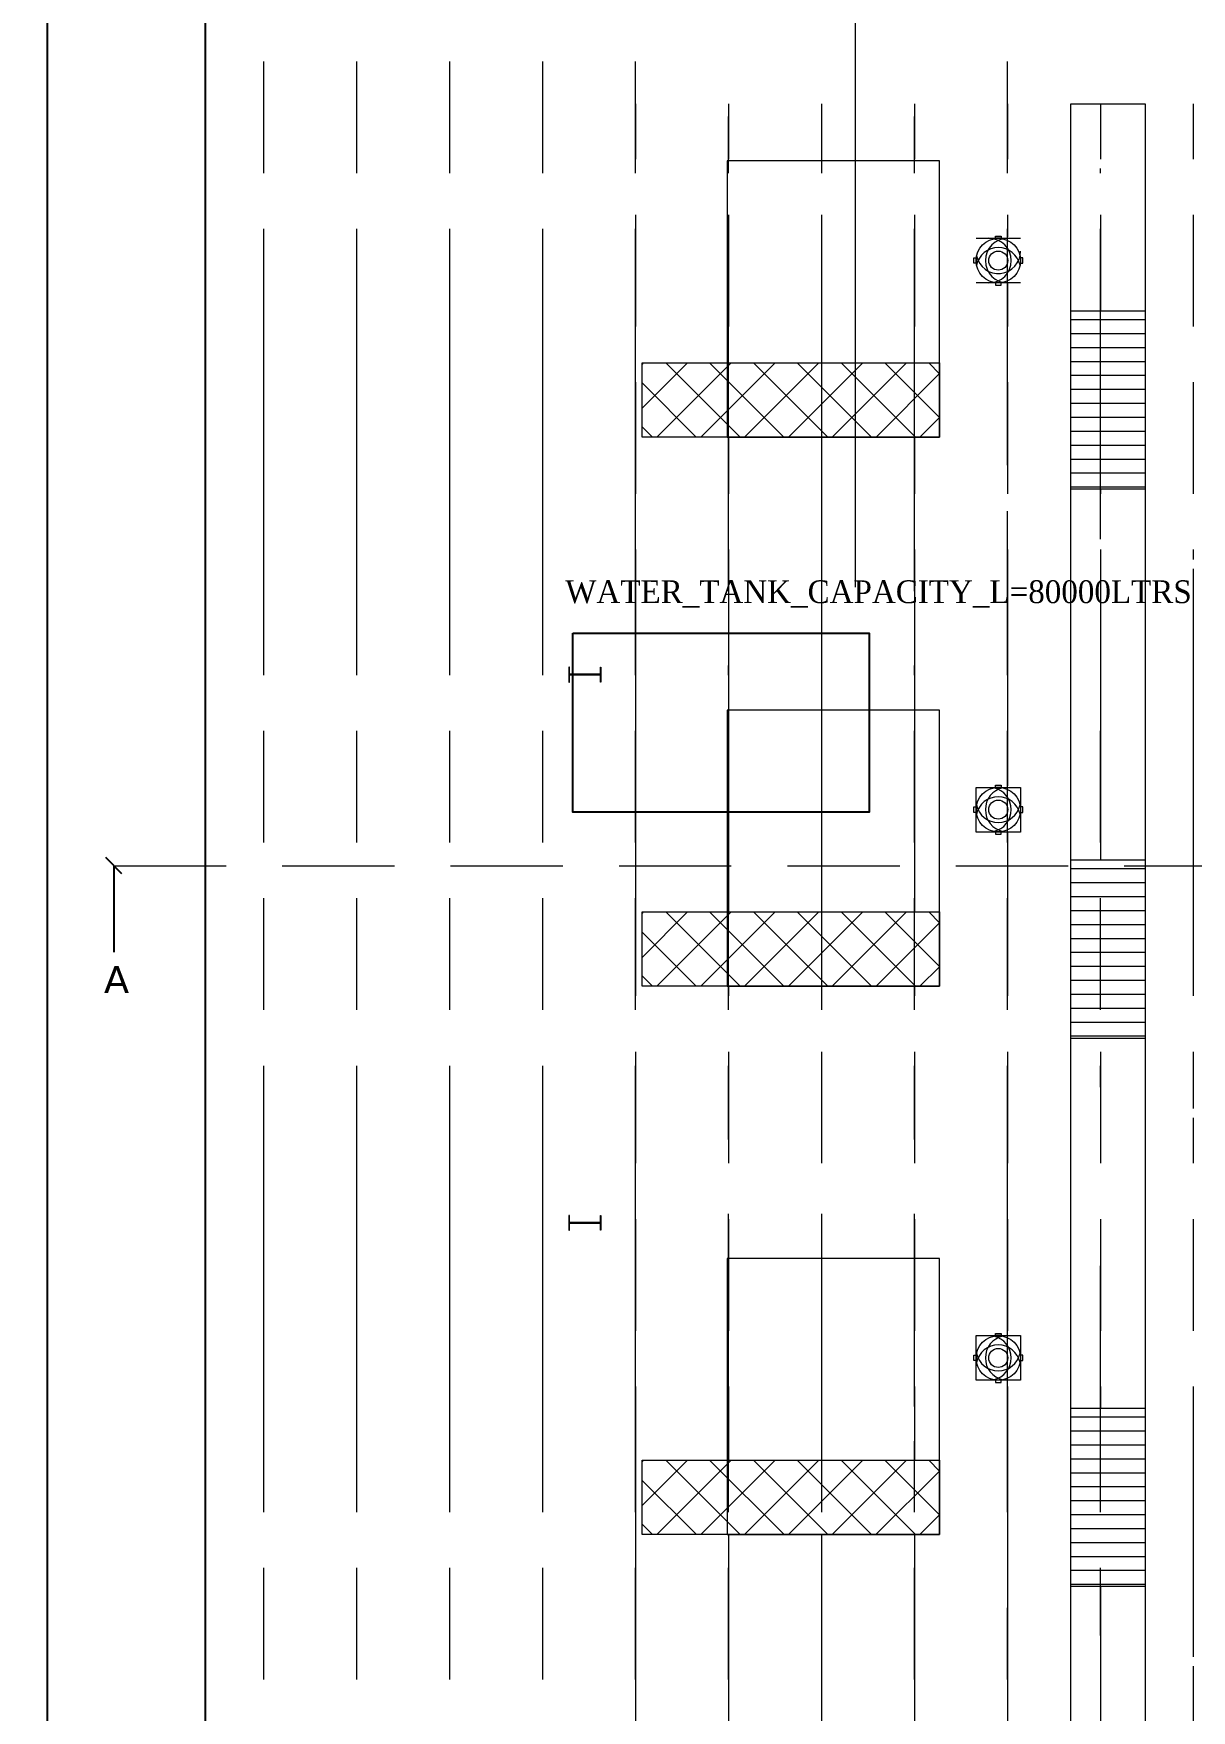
# Model space of a CAD drawing. Header units: metres. Extents: x 1610 to 5629, y 732 to 3974.
# Drawn here: x 1794.75 to 1807.64, y 865.9 to 884.57 of the extents above; entities that cross this region are included whole.
import ezdxf

# ---------------------------------------------------------------- set-up
doc = ezdxf.new("R2010")
doc.units = ezdxf.units.M
doc.header["$MEASUREMENT"] = 0
doc.header["$PDMODE"] = 2
doc.header["$PDSIZE"] = 50
doc.linetypes.add('HIDDEN', pattern=[0.375, 0.25, -0.125])
doc.layers.get('0').update_dxf_attribs({"lineweight": 0})
doc.layers.get('Defpoints').update_dxf_attribs({"lineweight": 0})
doc.layers.add('BLK_1_FLR_1_ROOF_AREA', color=54, linetype='Continuous')
doc.layers.add('WATER_TANK_CALCULATION', color=150, linetype='Continuous')
doc.styles.add('ED', font='romantic.ttf', dxfattribs={"width": 0.96})
doc.styles.get("Standard").update_dxf_attribs({"font": 'verdana.ttf', "height": 0.23})
doc.dimstyles.new('123', dxfattribs={"dimtxt": 0.3, "dimasz": 0.2, "dimexe": 0.18, "dimexo": 0.0625, "dimgap": 0.09, "dimtad": 0, "dimzin": 0, "dimdsep": 46, "dimtxsty": 'Standard', "dimblk": 'ARCHTICK', "dimcen": 0.09, "dimse1": 1, "dimse2": 1, "dimadec": 3, "dimazin": 0, "dimtfac": 1, "dimtofl": 0, "dimtmove": 0, "dimatfit": 3, "dimfxl": 0, "dimtolj": 1, "dimtzin": 0, "dimarcsym": 0})
doc.dimstyles.get("Standard").update_dxf_attribs({"dimscale": 0, "dimtxt": 0.18, "dimasz": 0.18, "dimexe": 0.18, "dimexo": 0.0625, "dimgap": 0.09, "dimtad": 1, "dimtoh": 1, "dimzin": 0, "dimdsep": 46, "dimtxsty": 'Standard', "dimblk": 'OBLIQUE', "dimcen": 0.09, "dimse1": 1, "dimse2": 1, "dimadec": 0, "dimazin": 0, "dimtfac": 1, "dimtofl": 0, "dimtmove": 0, "dimatfit": 3, "dimldrblk": 'OBLIQUE', "dimfxl": 0, "dimtolj": 1, "dimtzin": 0, "dimarcsym": 0})
pattern_1 = [(180, (2264.69901, 248.63403), (0, -0.155275825), [])]
pattern_2 = [(180, (2264.69891, 242.52138), (0, -0.155275825), [])]
pattern_3 = [(180, (2264.69891, 236.418), (0, -0.155275825), [])]

# ---------------------------------------------------------------- blocks, each defined once
blk = doc.blocks.new('_Oblique')
at = {"color": 0, "linetype": 'ByBlock', "lineweight": -2}
blk.add_line((-0.5, -0.5), (0.5, 0.5), dxfattribs=at)
blk = doc.blocks.new('_ArchTick')
at = {"color": 0, "linetype": 'ByBlock', "const_width": 0.15}
blk.add_lwpolyline([(-0.5, -0.5), (0.5, 0.5)], dxfattribs=at)
blk = doc.blocks.new('*D52')
at = {"color": 0, "lineweight": -2}
for p, q in [((1794.899, 887.548), (1794.899, 865.081)), ((1794.899, 841.548), (1794.899, 864.014))]:
    blk.add_line(p, q, dxfattribs=at)
at = {"layer": 'Defpoints', "color": 0}
for p in [(1796.658, 887.548), (1794.899, 841.548), (1796.658, 841.548)]:
    blk.add_point(p, dxfattribs=at)
at = {"color": 0, "lineweight": -2, "xscale": 0.2, "yscale": 0.2, "zscale": 0.2}
for p, rotation in [((1794.899, 887.548), 90), ((1794.899, 841.548), 270)]:
    blk.add_blockref('_ArchTick', p, dxfattribs=dict(at, rotation=rotation))
at = {"color": 0, "insert": (1794.899, 864.548), "char_height": 0.23, "attachment_point": 5, "rotation": 90}
blk.add_mtext('\\A1;46.00', dxfattribs=at)

msp = doc.modelspace()

# ---------------------------------------------------------------- hatches: boundary and pattern name
h = msp.add_hatch()
h.set_pattern_fill('ACAD_ISO09W100', scale=0.207034, angle=90)
h.set_pattern_definition([(90, (838.7412, 855.2196), (-1.0351722, 0), [4.9688264, -0.6211033, 1.2422066, -0.6211033, 1.2422066, -0.6211033])])
h.paths.add_polyline_path([(1812.353, 877.347), (1812.353, 877.513), (1812.36, 877.513), (1812.36, 877.434), (1812.704, 877.434), (1812.704, 877.513), (1812.71, 877.513), (1812.71, 877.347), (1812.704, 877.347), (1812.704, 877.427), (1812.36, 877.427), (1812.36, 877.347)], flags=16)
h.paths.add_polyline_path([(1811.562, 874.788), (1811.562, 873.96), (1808.25, 873.96), (1808.25, 874.788)], flags=16)
h.paths.add_polyline_path([(1808.18, 878.39), (1807.962, 878.39), (1807.962, 878.366), (1807.9, 878.366), (1807.683, 878.39), (1807.683, 878.608), (1807.658, 878.608), (1807.658, 878.669), (1807.683, 878.887), (1807.9, 878.887), (1807.9, 878.911), (1807.962, 878.911), (1808.18, 878.887), (1808.18, 878.669), (1808.204, 878.669), (1808.204, 878.608)], flags=16)
h.paths.add_polyline_path([(1808.25, 880.073), (1808.25, 880.901), (1811.562, 880.901), (1811.562, 880.073)], flags=16)
edge = h.paths.add_edge_path(flags=0)
edge.add_arc((1807.931, 878.639), 0.248, 0, 360)
edge = h.paths.add_edge_path(flags=0)
edge.add_arc((1807.931, 878.742), 0.248, 297.8172, 335.3049, ccw=False)
edge.add_arc((1807.827, 878.639), 0.248, 294.6951, 332.1828, ccw=False)
edge.add_arc((1808.035, 878.639), 0.248, 207.8172, 245.3049, ccw=False)
edge.add_arc((1807.931, 878.742), 0.248, 204.6951, 242.1828, ccw=False)
edge.add_arc((1807.931, 878.535), 0.248, 117.8172, 155.3049, ccw=False)
edge.add_arc((1808.035, 878.639), 0.248, 114.6951, 152.1828, ccw=False)
edge.add_arc((1807.827, 878.639), 0.248, 27.8172, 65.3049, ccw=False)
edge.add_arc((1807.931, 878.535), 0.248, 24.6951, 62.1828, ccw=False)
edge = h.paths.add_edge_path(flags=0)
edge.add_arc((1807.931, 878.639), 0.106, 0, 360)
h.paths.add_polyline_path([(1807.124, 875.368), (1807.124, 873.38), (1806.295, 873.38), (1806.295, 875.368)], flags=16)
h.paths.add_polyline_path([(1807.124, 879.493), (1806.296, 879.493), (1806.296, 881.48), (1807.124, 881.48)], flags=16)
h.paths.add_polyline_path([(1805.736, 876.175), (1805.736, 875.957), (1805.761, 875.957), (1805.761, 875.896), (1805.736, 875.678), (1805.519, 875.678), (1805.519, 875.654), (1805.457, 875.654), (1805.24, 875.678), (1805.24, 875.896), (1805.215, 875.896), (1805.215, 875.957), (1805.24, 876.175), (1805.457, 876.175), (1805.457, 876.2), (1805.519, 876.2)], flags=16)
h.paths.add_polyline_path([(1808.179, 872.774), (1808.179, 872.557), (1808.204, 872.557), (1808.204, 872.495), (1808.179, 872.278), (1807.962, 872.278), (1807.962, 872.253), (1807.9, 872.253), (1807.683, 872.278), (1807.683, 872.495), (1807.658, 872.495), (1807.658, 872.557), (1807.683, 872.774), (1807.9, 872.774), (1807.9, 872.799), (1807.962, 872.799)], flags=16)
edge = h.paths.add_edge_path(flags=0)
edge.add_arc((1805.488, 875.823), 0.248, 12.0576, 24.6951, ccw=False)
edge.add_arc((1805.488, 875.927), 0.248, 347.9424, 360)
edge.add_arc((1805.488, 875.927), 0.248, 360, 372.0576)
edge.add_arc((1805.488, 876.031), 0.248, 335.3049, 347.9424, ccw=False)
edge = h.paths.add_edge_path(flags=0)
edge.add_arc((1807.931, 872.526), 0.248, 0, 360)
edge = h.paths.add_edge_path(flags=0)
edge.add_arc((1807.827, 872.526), 0.248, 27.8172, 65.3049, ccw=False)
edge.add_arc((1807.931, 872.422), 0.248, 24.6951, 62.1828, ccw=False)
edge.add_arc((1807.931, 872.63), 0.248, 297.8172, 335.3049, ccw=False)
edge.add_arc((1807.827, 872.526), 0.248, 294.6951, 332.1828, ccw=False)
edge.add_arc((1808.035, 872.526), 0.248, 207.8172, 245.3049, ccw=False)
edge.add_arc((1807.931, 872.63), 0.248, 204.6951, 242.1828, ccw=False)
edge.add_arc((1807.931, 872.422), 0.248, 117.8172, 155.3049, ccw=False)
edge.add_arc((1808.035, 872.526), 0.248, 114.6951, 152.1828, ccw=False)
edge = h.paths.add_edge_path(flags=0)
edge.add_arc((1805.592, 875.927), 0.248, 114.6951, 245.3049, ccw=False)
edge.add_arc((1805.384, 875.927), 0.248, -65.3049, 65.3049, ccw=False)
edge = h.paths.add_edge_path(flags=0)
edge.add_arc((1805.488, 875.927), 0.106, 0, 360)
edge = h.paths.add_edge_path(flags=0)
edge.add_arc((1807.931, 872.526), 0.106, 0, 360)
h.paths.add_polyline_path([(1812.353, 871.41), (1812.36, 871.41), (1812.36, 871.33), (1812.704, 871.33), (1812.704, 871.41), (1812.71, 871.41), (1812.71, 871.244), (1812.704, 871.244), (1812.704, 871.324), (1812.36, 871.324), (1812.36, 871.244), (1812.353, 871.244)], flags=16)
h.paths.add_polyline_path([(1804.834, 874.788), (1804.834, 873.96), (1801.522, 873.96), (1801.522, 874.788)], flags=16)
h.paths.add_polyline_path([(1812.353, 883.46), (1812.353, 883.626), (1812.36, 883.626), (1812.36, 883.546), (1812.704, 883.546), (1812.704, 883.626), (1812.71, 883.626), (1812.71, 883.46), (1812.704, 883.46), (1812.704, 883.54), (1812.36, 883.54), (1812.36, 883.46)], flags=16)
h.paths.add_polyline_path([(1804.835, 880.073), (1801.522, 880.073), (1801.522, 880.901), (1804.835, 880.901)], flags=16)
h.paths.add_polyline_path([(1805.737, 881.791), (1805.519, 881.791), (1805.519, 881.767), (1805.457, 881.767), (1805.24, 881.791), (1805.24, 882.009), (1805.215, 882.009), (1805.215, 882.07), (1805.24, 882.288), (1805.457, 882.288), (1805.457, 882.312), (1805.519, 882.312), (1805.737, 882.288), (1805.737, 882.07), (1805.761, 882.07), (1805.761, 882.009)], flags=16)
edge = h.paths.add_edge_path(flags=0)
edge.add_arc((1805.488, 882.039), 0.248, 0, 360)
edge = h.paths.add_edge_path(flags=0)
edge.add_arc((1805.488, 882.143), 0.248, 297.8172, 335.3049, ccw=False)
edge.add_arc((1805.384, 882.039), 0.248, 294.6951, 332.1828, ccw=False)
edge.add_arc((1805.592, 882.039), 0.248, 207.8172, 245.3049, ccw=False)
edge.add_arc((1805.488, 882.143), 0.248, 204.6951, 242.1828, ccw=False)
edge.add_arc((1805.488, 881.936), 0.248, 117.8172, 155.3049, ccw=False)
edge.add_arc((1805.592, 882.039), 0.248, 114.6951, 152.1828, ccw=False)
edge.add_arc((1805.384, 882.039), 0.248, 27.8172, 65.3049, ccw=False)
edge.add_arc((1805.488, 881.936), 0.248, 24.6951, 62.1828, ccw=False)
edge = h.paths.add_edge_path(flags=0)
edge.add_arc((1805.488, 882.039), 0.106, 0, 360)
h.paths.add_polyline_path([(1811.562, 868.685), (1811.562, 867.856), (1808.25, 867.856), (1808.25, 868.685)], flags=16)
h.paths.add_polyline_path([(1805.736, 870.072), (1805.736, 869.854), (1805.761, 869.854), (1805.761, 869.793), (1805.736, 869.575), (1805.519, 869.575), (1805.519, 869.551), (1805.457, 869.551), (1805.24, 869.575), (1805.24, 869.793), (1805.215, 869.793), (1805.215, 869.854), (1805.24, 870.072), (1805.457, 870.072), (1805.457, 870.096), (1805.519, 870.096)], flags=16)
h.paths.add_polyline_path([(1807.124, 869.264), (1807.124, 867.277), (1806.295, 867.277), (1806.295, 869.264)], flags=16)
edge = h.paths.add_edge_path(flags=0)
edge.add_arc((1805.488, 869.823), 0.248, 0, 360)
edge = h.paths.add_edge_path(flags=0)
edge.add_arc((1805.384, 869.823), 0.248, 27.8172, 65.3049, ccw=False)
edge.add_arc((1805.488, 869.72), 0.248, 24.6951, 62.1828, ccw=False)
edge.add_arc((1805.488, 869.927), 0.248, 297.8172, 335.3049, ccw=False)
edge.add_arc((1805.384, 869.823), 0.248, 294.6951, 332.1828, ccw=False)
edge.add_arc((1805.592, 869.823), 0.248, 207.8172, 245.3049, ccw=False)
edge.add_arc((1805.488, 869.927), 0.248, 204.6951, 242.1828, ccw=False)
edge.add_arc((1805.488, 869.72), 0.248, 117.8172, 155.3049, ccw=False)
edge.add_arc((1805.592, 869.823), 0.248, 114.6951, 152.1828, ccw=False)
edge = h.paths.add_edge_path(flags=0)
edge.add_arc((1805.488, 869.823), 0.106, 0, 360)
h.paths.add_polyline_path([(1801.065, 877.347), (1801.059, 877.347), (1801.059, 877.427), (1800.715, 877.427), (1800.715, 877.347), (1800.708, 877.347), (1800.708, 877.513), (1800.715, 877.513), (1800.715, 877.434), (1801.059, 877.434), (1801.059, 877.513), (1801.065, 877.513)], flags=16)
h.paths.add_polyline_path([(1804.834, 868.685), (1804.834, 867.856), (1801.522, 867.856), (1801.522, 868.685)], flags=16)
h.paths.add_polyline_path([(1808.179, 866.671), (1808.179, 866.453), (1808.204, 866.453), (1808.204, 866.392), (1808.179, 866.174), (1807.962, 866.174), (1807.962, 866.15), (1807.9, 866.15), (1807.683, 866.174), (1807.683, 866.392), (1807.658, 866.392), (1807.658, 866.453), (1807.683, 866.671), (1807.9, 866.671), (1807.9, 866.695), (1807.962, 866.695)], flags=16)
edge = h.paths.add_edge_path(flags=0)
edge.add_arc((1807.931, 866.423), 0.248, 0, 360)
edge = h.paths.add_edge_path(flags=0)
edge.add_arc((1807.827, 866.423), 0.248, 27.8172, 65.3049, ccw=False)
edge.add_arc((1807.931, 866.319), 0.248, 24.6951, 62.1828, ccw=False)
edge.add_arc((1807.931, 866.526), 0.248, 297.8172, 335.3049, ccw=False)
edge.add_arc((1807.827, 866.423), 0.248, 294.6951, 332.1828, ccw=False)
edge.add_arc((1808.035, 866.423), 0.248, 207.8172, 245.3049, ccw=False)
edge.add_arc((1807.931, 866.526), 0.248, 204.6951, 242.1828, ccw=False)
edge.add_arc((1807.931, 866.319), 0.248, 117.8172, 155.3049, ccw=False)
edge.add_arc((1808.035, 866.423), 0.248, 114.6951, 152.1828, ccw=False)
edge = h.paths.add_edge_path(flags=0)
edge.add_arc((1807.931, 866.423), 0.106, 0, 360)
h.paths.add_polyline_path([(1801.065, 871.41), (1801.065, 871.244), (1801.059, 871.244), (1801.059, 871.324), (1800.715, 871.324), (1800.715, 871.244), (1800.708, 871.244), (1800.708, 871.41), (1800.715, 871.41), (1800.715, 871.33), (1801.059, 871.33), (1801.059, 871.41)], flags=16)
h.paths.add_polyline_path([(1801.065, 883.46), (1801.059, 883.46), (1801.059, 883.54), (1800.715, 883.54), (1800.715, 883.46), (1800.708, 883.46), (1800.708, 883.626), (1800.715, 883.626), (1800.715, 883.546), (1801.059, 883.546), (1801.059, 883.626), (1801.065, 883.626)], flags=16)
h.paths.add_polyline_path([(1812.353, 865.306), (1812.36, 865.306), (1812.36, 865.227), (1812.704, 865.227), (1812.704, 865.306), (1812.71, 865.306), (1812.71, 865.141), (1812.704, 865.141), (1812.704, 865.22), (1812.36, 865.22), (1812.36, 865.141), (1812.353, 865.141)], flags=16)
h.paths.add_polyline_path([(1805.737, 863.968), (1805.737, 863.751), (1805.761, 863.751), (1805.761, 863.689), (1805.737, 863.472), (1805.519, 863.472), (1805.519, 863.447), (1805.457, 863.447), (1805.24, 863.472), (1805.24, 863.689), (1805.215, 863.689), (1805.215, 863.751), (1805.24, 863.968), (1805.457, 863.968), (1805.457, 863.993), (1805.519, 863.993)], flags=16)
edge = h.paths.add_edge_path(flags=0)
edge.add_arc((1805.488, 863.72), 0.248, 0, 360)
edge = h.paths.add_edge_path(flags=0)
edge.add_arc((1805.384, 863.72), 0.248, 27.8172, 65.3049, ccw=False)
edge.add_arc((1805.488, 863.616), 0.248, 24.6951, 62.1828, ccw=False)
edge.add_arc((1805.488, 863.824), 0.248, 297.8172, 335.3049, ccw=False)
edge.add_arc((1805.384, 863.72), 0.248, 294.6951, 332.1828, ccw=False)
edge.add_arc((1805.592, 863.72), 0.248, 207.8172, 245.3049, ccw=False)
edge.add_arc((1805.488, 863.824), 0.248, 204.6951, 242.1828, ccw=False)
edge.add_arc((1805.488, 863.616), 0.248, 117.8172, 155.3049, ccw=False)
edge.add_arc((1805.592, 863.72), 0.248, 114.6951, 152.1828, ccw=False)
edge = h.paths.add_edge_path(flags=0)
edge.add_arc((1805.488, 863.72), 0.106, 0, 360)
h.paths.add_polyline_path([(1807.124, 863.161), (1807.124, 861.173), (1806.296, 861.173), (1806.296, 863.161)], flags=16)
h.paths.add_polyline_path([(1811.562, 862.581), (1811.562, 861.753), (1808.25, 861.753), (1808.25, 862.581)], flags=16)
h.paths.add_polyline_path([(1801.065, 865.306), (1801.065, 865.141), (1801.059, 865.141), (1801.059, 865.22), (1800.715, 865.22), (1800.715, 865.141), (1800.708, 865.141), (1800.708, 865.306), (1800.715, 865.306), (1800.715, 865.227), (1801.059, 865.227), (1801.059, 865.306)], flags=16)
h.paths.add_polyline_path([(1804.835, 862.581), (1804.835, 861.753), (1801.522, 861.753), (1801.522, 862.581)], flags=16)
h.paths.add_polyline_path([(1808.18, 860.568), (1808.18, 860.35), (1808.204, 860.35), (1808.204, 860.289), (1808.18, 860.071), (1807.962, 860.071), (1807.962, 860.047), (1807.9, 860.047), (1807.683, 860.071), (1807.683, 860.289), (1807.658, 860.289), (1807.658, 860.35), (1807.683, 860.568), (1807.9, 860.568), (1807.9, 860.592), (1807.962, 860.592)], flags=16)
edge = h.paths.add_edge_path(flags=0)
edge.add_arc((1807.931, 860.319), 0.248, 0, 360)
edge = h.paths.add_edge_path(flags=0)
edge.add_arc((1807.827, 860.319), 0.248, 27.8172, 65.3049, ccw=False)
edge.add_arc((1807.931, 860.215), 0.248, 24.6951, 62.1828, ccw=False)
edge.add_arc((1807.931, 860.423), 0.248, 297.8172, 335.3049, ccw=False)
edge.add_arc((1807.827, 860.319), 0.248, 294.6951, 332.1828, ccw=False)
edge.add_arc((1808.035, 860.319), 0.248, 207.8172, 245.3049, ccw=False)
edge.add_arc((1807.931, 860.423), 0.248, 204.6951, 242.1828, ccw=False)
edge.add_arc((1807.931, 860.215), 0.248, 117.8172, 155.3049, ccw=False)
edge.add_arc((1808.035, 860.319), 0.248, 114.6951, 152.1828, ccw=False)
edge = h.paths.add_edge_path(flags=0)
edge.add_arc((1807.931, 860.319), 0.106, 0, 360)
h.paths.add_polyline_path([(1812.353, 859.203), (1812.36, 859.203), (1812.36, 859.123), (1812.704, 859.123), (1812.704, 859.203), (1812.71, 859.203), (1812.71, 859.037), (1812.704, 859.037), (1812.704, 859.117), (1812.36, 859.117), (1812.36, 859.037), (1812.353, 859.037)], flags=16)
h.paths.add_polyline_path([(1809.886, 859.127), (1809.886, 857.589), (1808.703, 857.589), (1808.703, 858.051), (1808.525, 858.051), (1808.525, 857.589), (1808.23, 857.589), (1808.23, 859.127), (1808.525, 859.127), (1808.525, 858.994), (1808.703, 858.994), (1808.703, 859.127)], flags=16)
h.paths.add_polyline_path([(1809.886, 859.127), (1809.886, 857.589), (1808.703, 857.589), (1808.703, 859.127)], flags=0)
h.paths.add_polyline_path([(1809.856, 859.098), (1809.856, 857.619), (1808.732, 857.619), (1808.732, 859.098)], flags=0)
h.paths.add_polyline_path([(1802.963, 859.456), (1802.963, 857.918), (1801.78, 857.918), (1801.78, 859.456)], flags=16)
h.paths.add_polyline_path([(1802.934, 859.427), (1802.934, 857.948), (1801.81, 857.948), (1801.81, 859.427)], flags=0)
h.paths.add_polyline_path([(1805.737, 857.865), (1805.737, 857.647), (1805.761, 857.647), (1805.761, 857.586), (1805.737, 857.368), (1805.519, 857.368), (1805.519, 857.344), (1805.457, 857.344), (1805.24, 857.368), (1805.24, 857.586), (1805.215, 857.586), (1805.215, 857.647), (1805.24, 857.865), (1805.457, 857.865), (1805.457, 857.889), (1805.519, 857.889)], flags=16)
edge = h.paths.add_edge_path(flags=0)
edge.add_arc((1805.488, 857.617), 0.248, 0, 360)
edge = h.paths.add_edge_path(flags=0)
edge.add_arc((1805.384, 857.617), 0.248, 27.8172, 65.3049, ccw=False)
edge.add_arc((1805.488, 857.513), 0.248, 24.6951, 62.1828, ccw=False)
edge.add_arc((1805.488, 857.72), 0.248, 297.8172, 335.3049, ccw=False)
edge.add_arc((1805.384, 857.617), 0.248, 294.6951, 332.1828, ccw=False)
edge.add_arc((1805.592, 857.617), 0.248, 207.8172, 245.3049, ccw=False)
edge.add_arc((1805.488, 857.72), 0.248, 204.6951, 242.1828, ccw=False)
edge.add_arc((1805.488, 857.513), 0.248, 117.8172, 155.3049, ccw=False)
edge.add_arc((1805.592, 857.617), 0.248, 114.6951, 152.1828, ccw=False)
edge = h.paths.add_edge_path(flags=0)
edge.add_arc((1805.488, 857.617), 0.106, 0, 360)
h.paths.add_polyline_path([(1801.065, 859.203), (1801.065, 859.037), (1801.059, 859.037), (1801.059, 859.117), (1800.715, 859.117), (1800.715, 859.037), (1800.708, 859.037), (1800.708, 859.203), (1800.715, 859.203), (1800.715, 859.123), (1801.059, 859.123), (1801.059, 859.203)], flags=16)
h.paths.add_polyline_path([(1807.124, 857.058), (1807.124, 855.07), (1806.296, 855.07), (1806.296, 857.058)], flags=16)
h.paths.add_polyline_path([(1811.562, 856.478), (1811.562, 855.65), (1808.25, 855.65), (1808.25, 856.478)], flags=16)
h.paths.add_polyline_path([(1804.835, 856.478), (1804.835, 855.65), (1801.522, 855.65), (1801.522, 856.478)], flags=16)
h.paths.add_polyline_path([(1808.18, 854.464), (1808.18, 854.247), (1808.204, 854.247), (1808.204, 854.185), (1808.18, 853.967), (1807.962, 853.967), (1807.962, 853.943), (1807.9, 853.943), (1807.683, 853.967), (1807.683, 854.185), (1807.658, 854.185), (1807.658, 854.247), (1807.683, 854.464), (1807.9, 854.464), (1807.9, 854.489), (1807.962, 854.489)], flags=16)
edge = h.paths.add_edge_path(flags=0)
edge.add_arc((1807.931, 854.216), 0.248, 0, 360)
edge = h.paths.add_edge_path(flags=0)
edge.add_arc((1807.827, 854.216), 0.248, 27.8172, 65.3049, ccw=False)
edge.add_arc((1807.931, 854.112), 0.248, 24.6951, 62.1828, ccw=False)
edge.add_arc((1807.931, 854.32), 0.248, 297.8172, 335.3049, ccw=False)
edge.add_arc((1807.827, 854.216), 0.248, 294.6951, 332.1828, ccw=False)
edge.add_arc((1808.035, 854.216), 0.248, 207.8172, 245.3049, ccw=False)
edge.add_arc((1807.931, 854.32), 0.248, 204.6951, 242.1828, ccw=False)
edge.add_arc((1807.931, 854.112), 0.248, 117.8172, 155.3049, ccw=False)
edge.add_arc((1808.035, 854.216), 0.248, 114.6951, 152.1828, ccw=False)
edge = h.paths.add_edge_path(flags=0)
edge.add_arc((1807.931, 854.216), 0.106, 0, 360)
h.paths.add_polyline_path([(1812.353, 853.1), (1812.36, 853.1), (1812.36, 853.02), (1812.704, 853.02), (1812.704, 853.1), (1812.71, 853.1), (1812.71, 852.934), (1812.704, 852.934), (1812.704, 853.013), (1812.36, 853.013), (1812.36, 852.934), (1812.353, 852.934)], flags=16)
h.paths.add_polyline_path([(1801.065, 853.1), (1801.065, 852.934), (1801.059, 852.934), (1801.059, 853.013), (1800.715, 853.013), (1800.715, 852.934), (1800.708, 852.934), (1800.708, 853.1), (1800.715, 853.1), (1800.715, 853.02), (1801.059, 853.02), (1801.059, 853.1)], flags=16)
h.paths.add_polyline_path([(1803.292, 865.327), (1804.578, 865.327), (1804.578, 865.713), (1803.292, 865.713)], flags=16)
h.paths.add_polyline_path([(1808.548, 865.327), (1809.834, 865.327), (1809.834, 865.713), (1808.548, 865.713)], flags=16)
h.paths.add_polyline_path([(1800.776, 859.744), (1805.726, 859.744), (1805.726, 860.13), (1800.776, 860.13)], flags=16)
h.paths.add_polyline_path([(1807.699, 859.416), (1812.649, 859.416), (1812.649, 859.801), (1807.699, 859.801)], flags=16)
h.paths.add_polyline_path([(1800.498, 851.519), (1812.92, 851.519), (1812.92, 883.786), (1800.498, 883.786)])
h.paths.add_polyline_path([(1812.92, 850.977), (1800.498, 850.977), (1800.498, 845.692), (1812.92, 845.692)])
h = msp.add_hatch()
h.set_pattern_fill('ANSI31', scale=1.242207, angle=135)
h.set_pattern_definition(pattern_1)
h.paths.add_polyline_path([(1806.296, 881.48), (1807.124, 881.48), (1807.124, 879.493), (1806.296, 879.493)])
h = msp.add_hatch()
h.set_pattern_fill('ANSI31', scale=1.242207, angle=135)
h.set_pattern_definition(pattern_1)
h.paths.add_polyline_path([(1806.296, 881.48), (1807.124, 881.48), (1807.124, 879.493), (1806.296, 879.493)])
h = msp.add_hatch()
h.set_pattern_fill('ANSI37', scale=2.760183)
h.set_pattern_definition([(45, (2250.5638, 247.19465), (-0.24396802, 0.24396802), []), (135, (2250.5638, 247.19465), (-0.24396802, -0.24396802), [])])
h.paths.add_polyline_path([(1801.522, 880.073), (1801.522, 880.901), (1804.835, 880.901), (1804.835, 880.073)])
h = msp.add_hatch()
h.set_pattern_fill('ANSI31', scale=1.242207, angle=135)
h.set_pattern_definition(pattern_2)
h.paths.add_polyline_path([(1806.295, 875.368), (1807.124, 875.368), (1807.124, 873.38), (1806.295, 873.38)])
h = msp.add_hatch()
h.set_pattern_fill('ANSI31', scale=1.242207, angle=135)
h.set_pattern_definition(pattern_2)
h.paths.add_polyline_path([(1806.295, 875.368), (1807.124, 875.368), (1807.124, 873.38), (1806.295, 873.38)])
h = msp.add_hatch()
h.set_pattern_fill('ANSI37', scale=2.760183)
h.set_pattern_definition([(45, (2250.56368, 241.082), (-0.24396802, 0.24396802), []), (135, (2250.56368, 241.082), (-0.24396802, -0.24396802), [])])
h.paths.add_polyline_path([(1801.522, 873.96), (1801.522, 874.788), (1804.834, 874.788), (1804.834, 873.96)])
h = msp.add_hatch()
h.set_pattern_fill('ANSI31', scale=1.242207, angle=135)
h.set_pattern_definition(pattern_3)
h.paths.add_polyline_path([(1806.295, 869.264), (1807.124, 869.264), (1807.124, 867.277), (1806.295, 867.277)])
h = msp.add_hatch()
h.set_pattern_fill('ANSI31', scale=1.242207, angle=135)
h.set_pattern_definition(pattern_3)
h.paths.add_polyline_path([(1806.295, 869.264), (1807.124, 869.264), (1807.124, 867.277), (1806.295, 867.277)])
h = msp.add_hatch()
h.set_pattern_fill('ANSI37', scale=2.760183)
h.set_pattern_definition([(45, (2250.56368, 234.97863), (-0.24396802, 0.24396802), []), (135, (2250.56368, 234.97863), (-0.24396802, -0.24396802), [])])
h.paths.add_polyline_path([(1801.522, 867.856), (1801.522, 868.685), (1804.834, 868.685), (1804.834, 867.856)])

# ---------------------------------------------------------------- linework, layer by layer
at = {"color": 7}
for p, q in [((1803.895, 887.516), (1803.895, 878.405)), ((1797.311, 883.014), (1797.311, 884.256)), ((1798.346, 883.014), (1798.346, 884.256)), ((1799.381, 883.014), (1799.381, 884.256)), ((1800.416, 883.014), (1800.416, 884.256)), ((1801.451, 883.014), (1801.451, 884.256)), ((1805.592, 883.014), (1805.592, 884.256)), ((1806.295, 851.519, 15.902), (1806.296, 883.786, 15.902)), ((1806.296, 883.786, 15.902), (1807.124, 883.786, 15.902)), ((1807.124, 883.786, 15.902), (1807.123, 851.519, 15.902)), ((1802.486, 883.014), (1802.486, 883.644)), ((1803.522, 883.014), (1803.522, 883.644)), ((1804.557, 883.014), (1804.557, 883.644)), ((1806.627, 883.014), (1806.627, 883.064)), ((1797.311, 877.424), (1797.311, 882.393)), ((1798.346, 877.424), (1798.346, 882.393)), ((1799.381, 877.424), (1799.381, 882.393)), ((1800.416, 877.424), (1800.416, 882.393)), ((1801.451, 877.424), (1801.451, 882.393)), ((1802.486, 878.359), (1802.486, 882.393)), ((1803.522, 878.359), (1803.522, 882.393)), ((1804.557, 878.359), (1804.557, 882.393)), ((1805.24, 882.288, 15.902), (1805.737, 882.288, 15.902)), ((1805.457, 882.288, 15.902), (1805.457, 882.312, 15.902)), ((1805.457, 882.312, 15.902), (1805.519, 882.312, 15.902)), ((1805.519, 882.288, 15.902), (1805.457, 882.288, 15.902)), ((1805.519, 882.312, 15.902), (1805.519, 882.288, 15.902)), ((1805.592, 879.763), (1805.592, 882.393)), ((1806.627, 878.939), (1806.627, 882.393)), ((1805.215, 882.009, 15.902), (1805.215, 882.07, 15.902)), ((1805.215, 882.07, 15.902), (1805.24, 882.07, 15.902)), ((1805.24, 882.07, 15.902), (1805.24, 882.009, 15.902)), ((1805.761, 882.07, 15.902), (1805.737, 882.07, 15.902)), ((1805.737, 882.07, 15.902), (1805.737, 882.009, 15.902)), ((1805.761, 882.009, 15.902), (1805.761, 882.07, 15.902)), ((1805.24, 882.009, 15.902), (1805.215, 882.009, 15.902)), ((1805.737, 882.009, 15.902), (1805.761, 882.009, 15.902)), ((1805.737, 881.791, 15.902), (1805.24, 881.791, 15.902)), ((1805.519, 881.791, 15.902), (1805.457, 881.791, 15.902)), ((1805.457, 881.791, 15.902), (1805.457, 881.767, 15.902)), ((1805.457, 881.767, 15.902), (1805.519, 881.767, 15.902)), ((1805.519, 881.767, 15.902), (1805.519, 881.791, 15.902)), ((1806.296, 881.48, 15.902), (1807.124, 881.48, 15.902)), ((1806.296, 879.493, 15.902), (1806.296, 881.48, 15.902)), ((1806.296, 881.48, 15.902), (1807.124, 881.48, 15.902)), ((1806.296, 879.493, 15.902), (1806.296, 881.48, 15.902)), ((1807.124, 881.48, 15.902), (1807.124, 879.493, 15.902)), ((1807.124, 881.48, 15.902), (1807.124, 879.493, 15.902)), ((1801.522, 880.073, 15.902), (1801.522, 880.901, 15.902)), ((1801.522, 880.901, 15.902), (1804.835, 880.901, 15.902)), ((1804.835, 880.901, 15.902), (1804.835, 880.073, 15.902)), ((1804.835, 880.073, 15.902), (1801.522, 880.073, 15.902)), ((1807.124, 879.493, 15.902), (1806.296, 879.493, 15.902)), ((1807.124, 879.493, 15.902), (1806.296, 879.493, 15.902)), ((1805.592, 877.424), (1805.592, 879.25)), ((1800.715, 877.513, 15.902), (1800.708, 877.513, 15.902)), ((1800.708, 877.513, 15.902), (1800.708, 877.347, 15.902)), ((1800.715, 877.347, 15.902), (1800.715, 877.513, 15.902)), ((1801.059, 877.434, 15.902), (1800.715, 877.434, 15.902)), ((1800.715, 877.434, 15.902), (1800.715, 877.427, 15.902)), ((1800.715, 877.427, 15.902), (1801.059, 877.427, 15.902)), ((1801.059, 877.347, 15.902), (1801.059, 877.513, 15.902)), ((1801.059, 877.513, 15.902), (1801.065, 877.513, 15.902)), ((1801.059, 877.427, 15.902), (1801.059, 877.434, 15.902)), ((1801.065, 877.513, 15.902), (1801.065, 877.347, 15.902)), ((1802.486, 877.424), (1802.486, 877.531)), ((1803.522, 877.424), (1803.522, 877.531)), ((1804.557, 877.424), (1804.557, 877.531)), ((1800.708, 877.347, 15.902), (1800.715, 877.347, 15.902)), ((1801.065, 877.347, 15.902), (1801.059, 877.347, 15.902)), ((1797.311, 875.561), (1797.311, 876.803)), ((1798.346, 875.561), (1798.346, 876.803)), ((1799.381, 875.561), (1799.381, 876.803)), ((1800.416, 875.561), (1800.416, 876.803)), ((1801.451, 875.561), (1801.451, 876.803)), ((1802.486, 875.561), (1802.486, 876.803)), ((1803.522, 875.561), (1803.522, 876.803)), ((1804.557, 875.561), (1804.557, 876.803)), ((1805.592, 875.561), (1805.592, 876.803)), ((1806.627, 875.561), (1806.627, 876.803)), ((1805.24, 875.678, 15.902), (1805.24, 876.175, 15.902)), ((1805.24, 876.175, 15.902), (1805.736, 876.175, 15.902)), ((1805.457, 876.175, 15.902), (1805.457, 876.2, 15.902)), ((1805.457, 876.2, 15.902), (1805.519, 876.2, 15.902)), ((1805.519, 876.175, 15.902), (1805.457, 876.175, 15.902)), ((1805.519, 876.2, 15.902), (1805.519, 876.175, 15.902)), ((1805.736, 876.175, 15.902), (1805.736, 875.678, 15.902)), ((1805.215, 875.896, 15.902), (1805.215, 875.957, 15.902)), ((1805.215, 875.957, 15.902), (1805.24, 875.957, 15.902)), ((1805.24, 875.957, 15.902), (1805.24, 875.896, 15.902)), ((1805.761, 875.957, 15.902), (1805.736, 875.957, 15.902)), ((1805.736, 875.957, 15.902), (1805.736, 875.896, 15.902)), ((1805.761, 875.896, 15.902), (1805.761, 875.957, 15.902)), ((1805.24, 875.896, 15.902), (1805.215, 875.896, 15.902)), ((1805.736, 875.896, 15.902), (1805.761, 875.896, 15.902)), ((1805.736, 875.678, 15.902), (1805.24, 875.678, 15.902)), ((1805.519, 875.678, 15.902), (1805.457, 875.678, 15.902)), ((1805.457, 875.678, 15.902), (1805.457, 875.654, 15.902)), ((1805.457, 875.654, 15.902), (1805.519, 875.654, 15.902)), ((1805.519, 875.654, 15.902), (1805.519, 875.678, 15.902)), ((1806.295, 875.368, 15.902), (1807.124, 875.368, 15.902)), ((1806.295, 873.38, 15.902), (1806.295, 875.368, 15.902)), ((1806.295, 875.368, 15.902), (1807.124, 875.368, 15.902)), ((1806.295, 873.38, 15.902), (1806.295, 875.368, 15.902)), ((1807.124, 875.368, 15.902), (1807.124, 873.38, 15.902)), ((1807.124, 875.368, 15.902), (1807.124, 873.38, 15.902)), ((1797.311, 873.697), (1797.311, 874.94)), ((1798.346, 873.697), (1798.346, 874.94)), ((1799.381, 873.697), (1799.381, 874.94)), ((1800.416, 873.697), (1800.416, 874.94)), ((1801.451, 873.697), (1801.451, 874.94)), ((1801.522, 873.96, 15.902), (1801.522, 874.788, 15.902)), ((1801.522, 874.788, 15.902), (1804.834, 874.788, 15.902)), ((1802.486, 873.697), (1802.486, 874.94)), ((1803.522, 873.697), (1803.522, 874.94)), ((1804.557, 873.697), (1804.557, 874.94)), ((1804.834, 874.788, 15.902), (1804.834, 873.96, 15.902)), ((1805.592, 873.697), (1805.592, 874.94)), ((1806.627, 873.697), (1806.627, 874.94)), ((1804.834, 873.96, 15.902), (1801.522, 873.96, 15.902)), ((1807.124, 873.38, 15.902), (1806.295, 873.38, 15.902)), ((1807.124, 873.38, 15.902), (1806.295, 873.38, 15.902)), ((1797.311, 868.107), (1797.311, 873.076)), ((1798.346, 868.107), (1798.346, 873.076)), ((1799.381, 868.107), (1799.381, 873.076)), ((1800.416, 868.107), (1800.416, 873.076)), ((1801.451, 868.107), (1801.451, 873.076)), ((1802.486, 872.256), (1802.486, 873.076)), ((1803.522, 872.256), (1803.522, 873.076)), ((1804.557, 872.256), (1804.557, 873.076)), ((1805.592, 868.107), (1805.592, 873.076)), ((1806.627, 872.836), (1806.627, 873.076)), ((1802.486, 868.107), (1802.486, 871.428)), ((1803.522, 869.284), (1803.522, 871.428)), ((1804.557, 869.284), (1804.557, 871.428)), ((1800.715, 871.41, 15.902), (1800.708, 871.41, 15.902)), ((1800.708, 871.41, 15.902), (1800.708, 871.244, 15.902)), ((1800.708, 871.244, 15.902), (1800.715, 871.244, 15.902)), ((1800.715, 871.244, 15.902), (1800.715, 871.41, 15.902)), ((1801.059, 871.33, 15.902), (1800.715, 871.33, 15.902)), ((1800.715, 871.33, 15.902), (1800.715, 871.324, 15.902)), ((1800.715, 871.324, 15.902), (1801.059, 871.324, 15.902)), ((1801.059, 871.244, 15.902), (1801.059, 871.41, 15.902)), ((1801.059, 871.41, 15.902), (1801.065, 871.41, 15.902)), ((1801.059, 871.324, 15.902), (1801.059, 871.33, 15.902)), ((1801.065, 871.244, 15.902), (1801.059, 871.244, 15.902)), ((1801.065, 871.41, 15.902), (1801.065, 871.244, 15.902)), ((1806.627, 868.107), (1806.627, 870.848)), ((1805.24, 869.575, 15.902), (1805.24, 870.072, 15.902)), ((1805.24, 870.072, 15.902), (1805.736, 870.072, 15.902)), ((1805.457, 870.072, 15.902), (1805.457, 870.096, 15.902)), ((1805.457, 870.096, 15.902), (1805.519, 870.096, 15.902)), ((1805.519, 870.072, 15.902), (1805.457, 870.072, 15.902)), ((1805.519, 870.096, 15.902), (1805.519, 870.072, 15.902)), ((1805.736, 870.072, 15.902), (1805.736, 869.575, 15.902)), ((1805.215, 869.793, 15.902), (1805.215, 869.854, 15.902)), ((1805.215, 869.854, 15.902), (1805.24, 869.854, 15.902)), ((1805.24, 869.793, 15.902), (1805.215, 869.793, 15.902)), ((1805.24, 869.854, 15.902), (1805.24, 869.793, 15.902)), ((1805.761, 869.854, 15.902), (1805.736, 869.854, 15.902)), ((1805.736, 869.854, 15.902), (1805.736, 869.793, 15.902)), ((1805.736, 869.793, 15.902), (1805.761, 869.793, 15.902)), ((1805.761, 869.793, 15.902), (1805.761, 869.854, 15.902)), ((1805.736, 869.575, 15.902), (1805.24, 869.575, 15.902)), ((1805.519, 869.575, 15.902), (1805.457, 869.575, 15.902)), ((1805.457, 869.575, 15.902), (1805.457, 869.551, 15.902)), ((1805.519, 869.551, 15.902), (1805.519, 869.575, 15.902)), ((1805.457, 869.551, 15.902), (1805.519, 869.551, 15.902)), ((1806.295, 869.264, 15.902), (1807.124, 869.264, 15.902)), ((1806.295, 867.277, 15.902), (1806.295, 869.264, 15.902)), ((1806.295, 869.264, 15.902), (1807.124, 869.264, 15.902)), ((1806.295, 867.277, 15.902), (1806.295, 869.264, 15.902)), ((1807.124, 869.264, 15.902), (1807.124, 867.277, 15.902)), ((1807.124, 869.264, 15.902), (1807.124, 867.277, 15.902)), ((1803.522, 868.107), (1803.522, 868.898)), ((1804.557, 868.107), (1804.557, 868.898)), ((1801.522, 867.856, 15.902), (1801.522, 868.685, 15.902)), ((1801.522, 868.685, 15.902), (1804.834, 868.685, 15.902)), ((1804.834, 868.685, 15.902), (1804.834, 867.856, 15.902)), ((1804.834, 867.856, 15.902), (1801.522, 867.856, 15.902)), ((1797.311, 866.244), (1797.311, 867.486)), ((1798.346, 866.244), (1798.346, 867.486)), ((1799.381, 866.244), (1799.381, 867.486)), ((1800.416, 866.244), (1800.416, 867.486)), ((1801.451, 866.244), (1801.451, 867.486)), ((1802.486, 866.244), (1802.486, 867.486)), ((1803.522, 866.244), (1803.522, 867.486)), ((1804.557, 866.244), (1804.557, 867.486)), ((1806.627, 866.732), (1806.627, 867.486)), ((1807.124, 867.277, 15.902), (1806.295, 867.277, 15.902)), ((1807.124, 867.277, 15.902), (1806.295, 867.277, 15.902)), ((1805.592, 866.244), (1805.592, 867.043))]:
    msp.add_line(p, q, dxfattribs=at)
at = {"color": 7, "linetype": 'HIDDEN', "ltscale": 5}
msp.add_line((1795.641, 875.303), (1817.469, 875.303), dxfattribs=at)
at = {"color": 7}
msp.add_lwpolyline([(1816.658, 841.548), (1816.658, 887.548), (1796.658, 887.548), (1796.658, 841.548)], close=True, dxfattribs=at)
at = {"color": 7, "elevation": 15.902}
for points in [[(1802.468, 880.073), (1804.835, 880.073), (1804.835, 883.148), (1802.468, 883.148)], [(1802.468, 880.073), (1804.835, 880.073), (1804.835, 883.148), (1802.468, 883.148)], [(1802.468, 880.073), (1804.835, 880.073), (1804.835, 883.148), (1802.468, 883.148)], [(1802.468, 880.073), (1804.835, 880.073), (1804.835, 883.148), (1802.468, 883.148)], [(1802.468, 880.073), (1804.835, 880.073), (1804.835, 883.148), (1802.468, 883.148)], [(1802.468, 880.073), (1804.835, 880.073), (1804.835, 883.148), (1802.468, 883.148)], [(1802.468, 880.073), (1804.835, 880.073), (1804.835, 883.148), (1802.468, 883.148)], [(1802.468, 880.073), (1804.835, 880.073), (1804.835, 883.148), (1802.468, 883.148)], [(1802.468, 880.073), (1804.835, 880.073), (1804.835, 883.148), (1802.468, 883.148)], [(1802.468, 880.073), (1804.835, 880.073), (1804.835, 883.148), (1802.468, 883.148)], [(1802.468, 880.073), (1804.835, 880.073), (1804.835, 883.148), (1802.468, 883.148)], [(1802.468, 880.073), (1804.835, 880.073), (1804.835, 883.148), (1802.468, 883.148)], [(1802.468, 873.96), (1804.834, 873.96), (1804.834, 877.036), (1802.468, 877.036)], [(1802.468, 873.96), (1804.834, 873.96), (1804.834, 877.036), (1802.468, 877.036)], [(1802.468, 873.96), (1804.834, 873.96), (1804.834, 877.036), (1802.468, 877.036)], [(1802.468, 873.96), (1804.834, 873.96), (1804.834, 877.036), (1802.468, 877.036)], [(1802.468, 873.96), (1804.834, 873.96), (1804.834, 877.036), (1802.468, 877.036)], [(1802.468, 873.96), (1804.834, 873.96), (1804.834, 877.036), (1802.468, 877.036)], [(1802.468, 873.96), (1804.834, 873.96), (1804.834, 877.036), (1802.468, 877.036)], [(1802.468, 873.96), (1804.834, 873.96), (1804.834, 877.036), (1802.468, 877.036)], [(1802.468, 873.96), (1804.834, 873.96), (1804.834, 877.036), (1802.468, 877.036)], [(1802.468, 873.96), (1804.834, 873.96), (1804.834, 877.036), (1802.468, 877.036)], [(1802.468, 873.96), (1804.834, 873.96), (1804.834, 877.036), (1802.468, 877.036)], [(1802.468, 873.96), (1804.834, 873.96), (1804.834, 877.036), (1802.468, 877.036)], [(1802.468, 867.856), (1804.834, 867.856), (1804.834, 870.932), (1802.468, 870.932)], [(1802.468, 867.856), (1804.834, 867.856), (1804.834, 870.932), (1802.468, 870.932)], [(1802.468, 867.856), (1804.834, 867.856), (1804.834, 870.932), (1802.468, 870.932)], [(1802.468, 867.856), (1804.834, 867.856), (1804.834, 870.932), (1802.468, 870.932)], [(1802.468, 867.856), (1804.834, 867.856), (1804.834, 870.932), (1802.468, 870.932)], [(1802.468, 867.856), (1804.834, 867.856), (1804.834, 870.932), (1802.468, 870.932)], [(1802.468, 867.856), (1804.834, 867.856), (1804.834, 870.932), (1802.468, 870.932)], [(1802.468, 867.856), (1804.834, 867.856), (1804.834, 870.932), (1802.468, 870.932)], [(1802.468, 867.856), (1804.834, 867.856), (1804.834, 870.932), (1802.468, 870.932)], [(1802.468, 867.856), (1804.834, 867.856), (1804.834, 870.932), (1802.468, 870.932)], [(1802.468, 867.856), (1804.834, 867.856), (1804.834, 870.932), (1802.468, 870.932)], [(1802.468, 867.856), (1804.834, 867.856), (1804.834, 870.932), (1802.468, 870.932)]]:
    msp.add_lwpolyline(points, close=True, dxfattribs=at)
at = {"color": 7}
for centre, radius in [((1805.488, 882.039, 15.902), 0.248), ((1805.488, 882.039, 15.902), 0.106), ((1805.488, 875.927, 15.902), 0.248), ((1805.488, 875.927, 15.902), 0.106), ((1805.488, 869.823, 15.902), 0.248), ((1805.488, 869.823, 15.902), 0.106)]:
    msp.add_circle(centre, radius, dxfattribs=at)
for centre, start, end in [((1805.592, 882.039, 15.902), 90.0746, 269.9254), ((1805.384, 882.039, 15.902), 270.0746, 89.9254), ((1805.488, 881.936, 15.902), 12.0576, 167.9424), ((1805.488, 882.143, 15.902), 192.0576, 359.9254), ((1805.592, 875.927, 15.902), 102.0576, 257.9424), ((1805.384, 875.927, 15.902), 282.0576, 77.9424), ((1805.488, 875.823, 15.902), 12.0576, 167.9424), ((1805.488, 876.031, 15.902), 192.0576, 347.9424), ((1805.488, 869.72, 15.902), 12.0576, 167.9424), ((1805.592, 869.823, 15.902), 102.0576, 257.9424), ((1805.384, 869.823, 15.902), 282.0576, 77.9424), ((1805.488, 869.927, 15.902), 192.0576, 347.9424)]:
    msp.add_arc(centre, 0.248, start, end, dxfattribs=at)
at = {"layer": 'BLK_1_FLR_1_ROOF_AREA'}
msp.add_lwpolyline([(1796.658, 841.548), (1816.658, 841.548), (1816.658, 887.548), (1796.658, 887.548)], close=True, dxfattribs=at)
at = {"layer": 'WATER_TANK_CALCULATION', "linetype": 'ByBlock'}
msp.add_lwpolyline([(1800.753, 877.89), (1804.05, 877.89), (1804.05, 875.9), (1800.753, 875.9)], close=True, dxfattribs=at)

# ---------------------------------------------------------------- texts
at = {"color": 7, "insert": (1795.531, 874.185), "char_height": 0.3, "width": 0.27117, "attachment_point": 1}
msp.add_mtext('A', dxfattribs=at)
at = {"layer": 'WATER_TANK_CALCULATION', "linetype": 'ByBlock', "insert": (1800.667, 878.48), "char_height": 0.25379, "width": 6.8667, "attachment_point": 1, "style": 'ED'}
msp.add_mtext('WATER_TANK_CAPACITY_L=80000LTRS', dxfattribs=at)

# ---------------------------------------------------------------- dimensions: what is measured, and where the dimension line sits
at = {"color": 7}
dim = msp.add_aligned_dim(p1=(1796.658, 887.548), p2=(1796.658, 841.548), distance=-1.76, dimstyle='123', dxfattribs=at)
dim.commit()
dim.dimension.update_dxf_attribs({"geometry": '*D52', "text_midpoint": (1794.899, 864.548)})

# ---------------------------------------------------------------- leaders
msp.add_leader([(1795.641, 875.303), (1795.641, 874.342)], dimstyle='Standard', override={"dimscale": 1}, dxfattribs=at)

doc.saveas('drawing.dxf')
